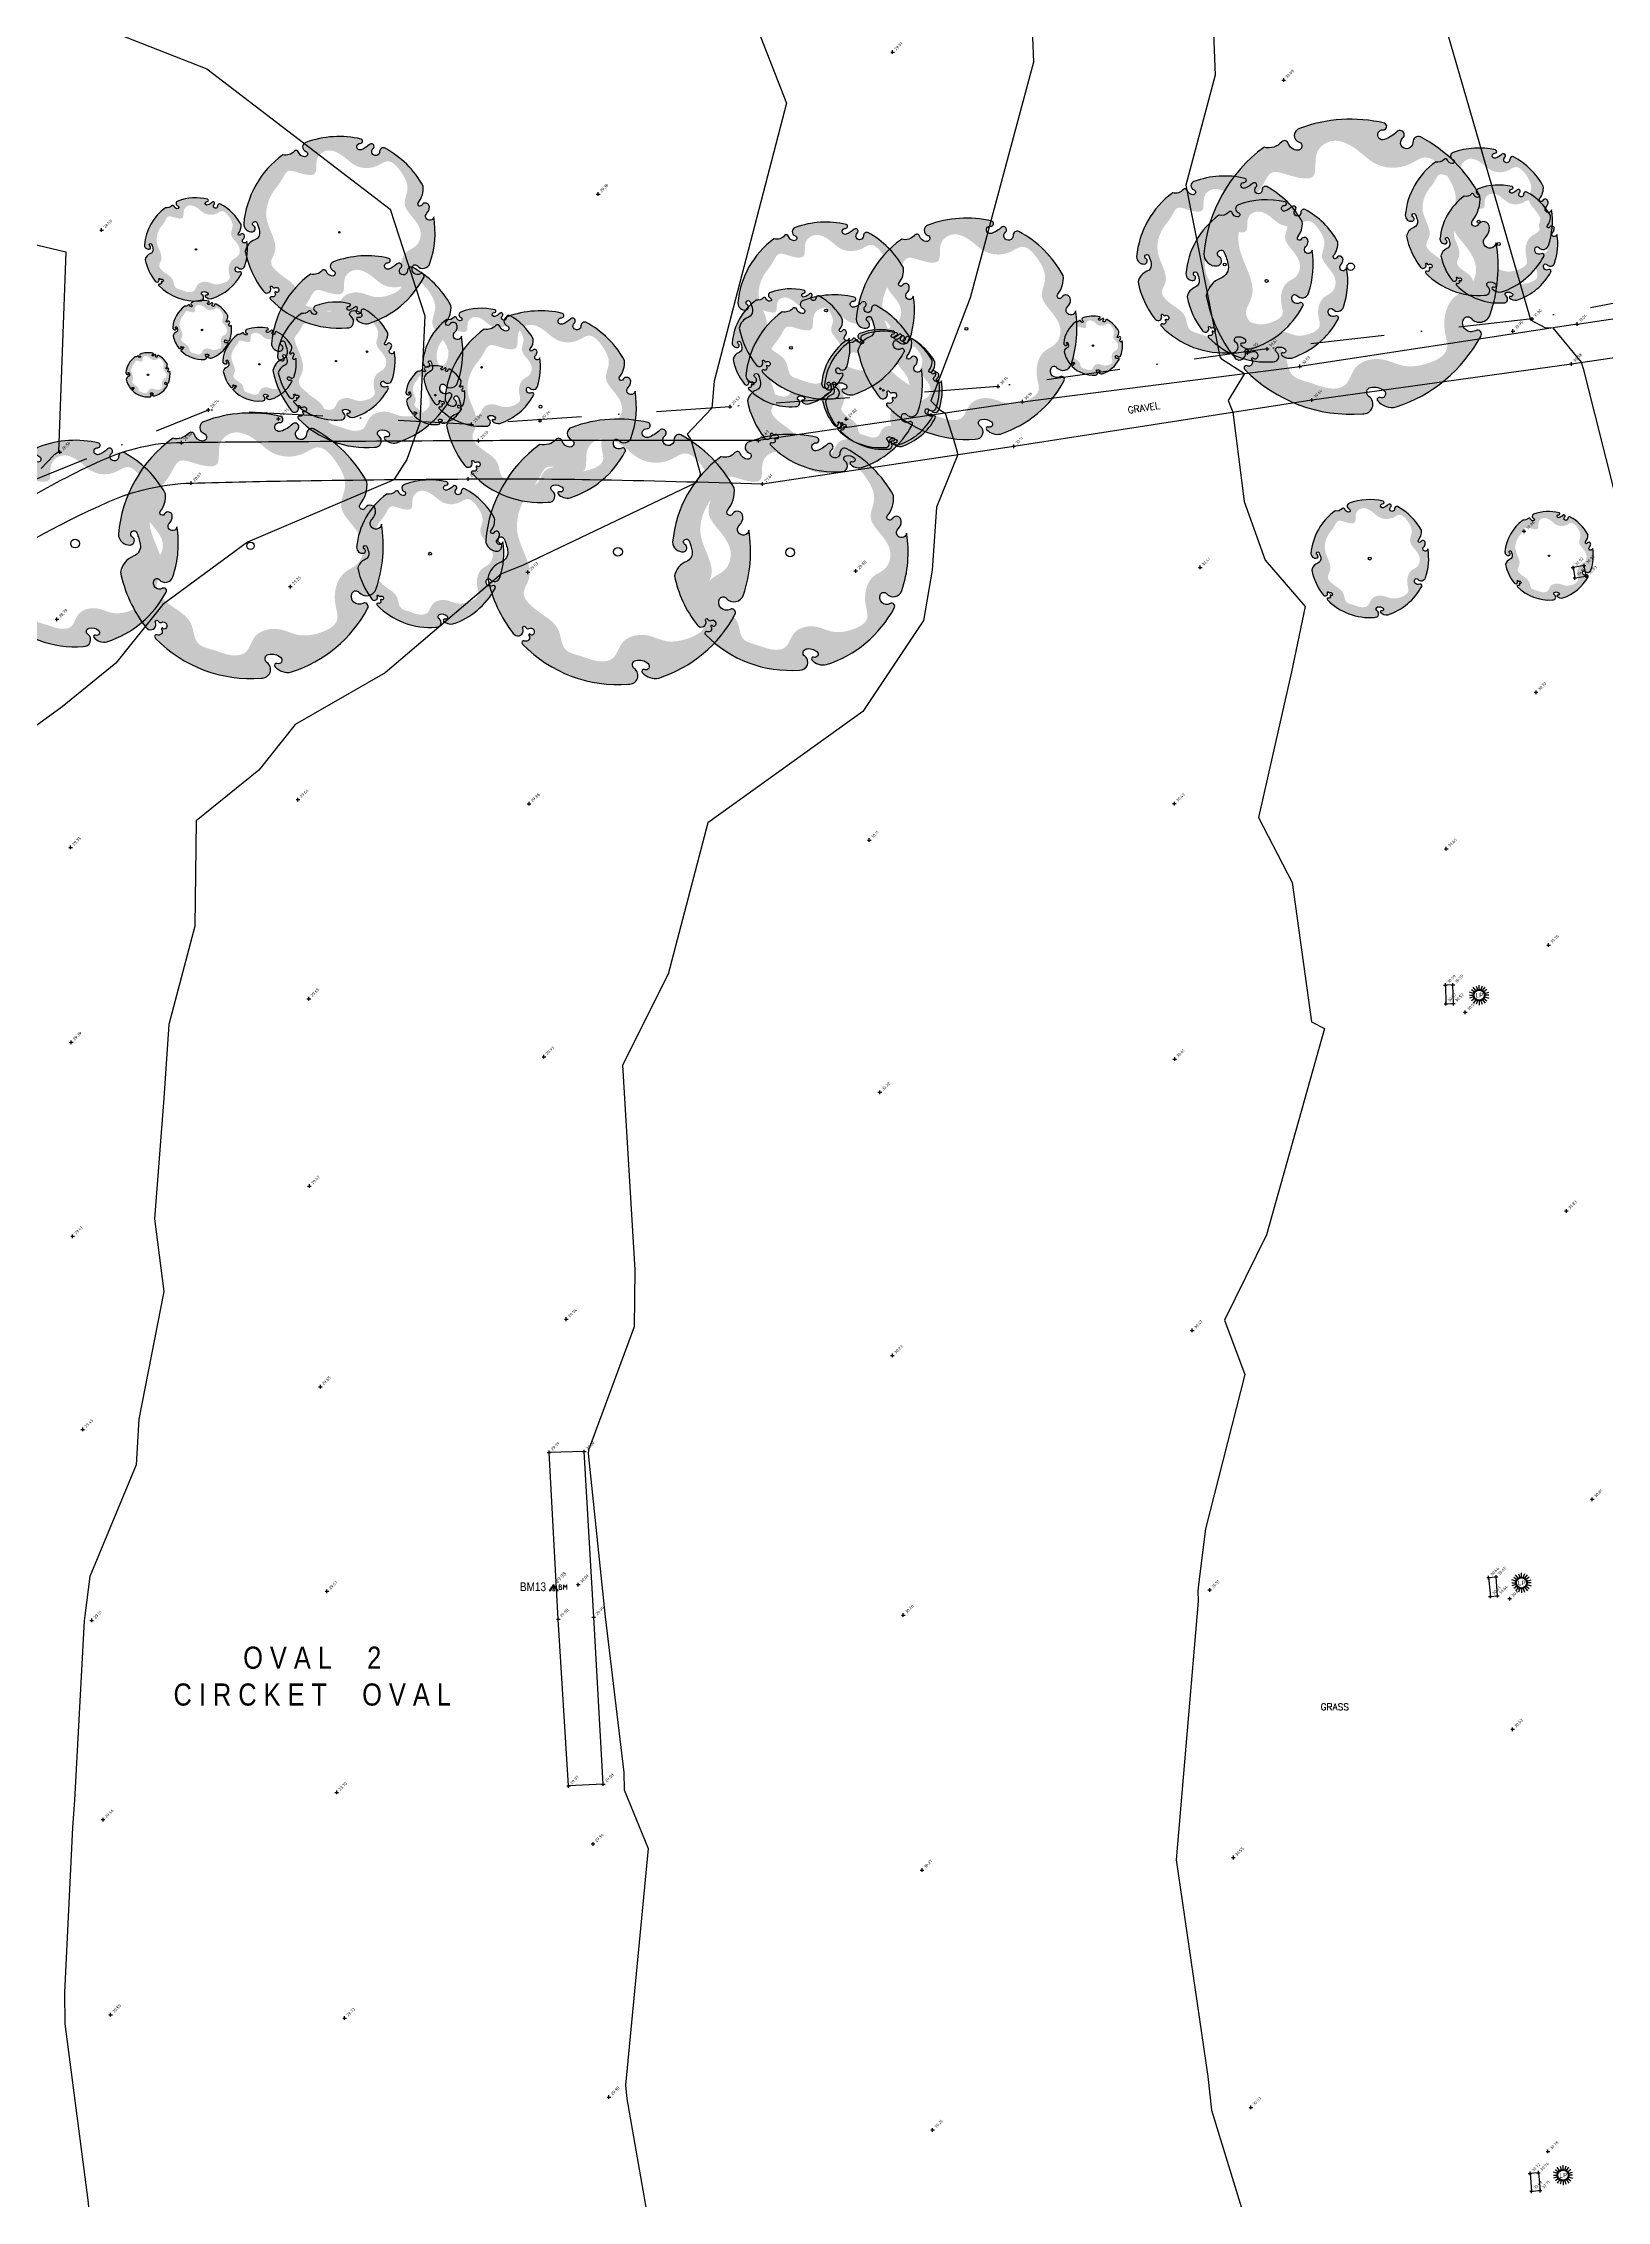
# Model space of a CAD drawing. Header units: metres. Extents: x 246075 to 247503, y 7418632 to 7419642.
# Drawn here: x 246520.3 to 246626.3, y 7418902.2 to 7419048.5 of the extents above; entities that cross this region are included whole.
import ezdxf
from ezdxf.enums import TextEntityAlignment as Align

# ---------------------------------------------------------------- set-up
doc = ezdxf.new("R2010")
doc.units = ezdxf.units.M
doc.linetypes.add('DASHDOT', pattern=[10, 5, -2.5, 0, -2.5])
for name, color, linetype in [('-TEXT', 7, 'Continuous'), ('017_NAIL-L', 8, 'Continuous'), ('104_EXISTING_SURFACE-L', 35, 'Continuous'), ('104_EXISTING_SURFACE-S', 35, 'Continuous'), ('201_SINGLE_TREE-H', 63, 'Continuous'), ('201_SINGLE_TREE-S', 96, 'Continuous'), ('203_GROUP_TREES', 116, 'DASHDOT'), ('203_GROUP_TREES-L', 116, 'DASHDOT'), ('203_GROUP_TREES-S', 116, 'DASHDOT'), ('405_EDGE_FORMATION', 33, 'Continuous'), ('405_EDGE_FORMATION-L', 33, 'Continuous'), ('405_EDGE_FORMATION-S', 33, 'Continuous'), ('EX-BENCHMARK', 7, 'Continuous'), ('EX-BENCHMARK_(SLS)', 8, 'Continuous'), ('Surface_Contours_Major', 4, 'Continuous'), ('Surface_Contours_Minor', 253, 'Continuous')]:
    doc.layers.add(name, color=color, linetype=linetype)
for name, color, linetype, true_color in [('762_UNCLASSIFIED_PIT', 7, 'Continuous', 0xff64ac), ('762_UNCLASSIFIED_PIT-L', 7, 'Continuous', 0xff64ac), ('762_UNCLASSIFIED_PIT-S', 7, 'Continuous', 0xff64ac), ('EX-ELECT_PIT_(SLS)', 7, 'Continuous', 0xffa500), ('EX-LIGHT_(SLS)', 7, 'Continuous', 0xffa500)]:
    doc.layers.add(name, color=color, linetype=linetype, true_color=true_color)
doc.styles.add('BOLD', font='ARIALN.TTF')
doc.styles.add('ISO', font='iso.shx')
doc.styles.add('ISO2.5', font='isocp.shx', dxfattribs={"height": 2.5})
doc.styles.get("Standard").update_dxf_attribs({"font": 'SIMPLEX.shx'})

# ---------------------------------------------------------------- blocks, each defined once
blk = doc.blocks.new('LP')
at = {"layer": 'EX-LIGHT_(SLS)', "color": 0}
for p, q in [((-0.38, 0.12), (-0.65, 0.21)), ((-0.65, 0), (-0.4, 0)), ((-0.52, 0.38), (-0.32, 0.23)), ((-0.23, 0.32), (-0.4, 0.55)), ((-0.2, 0.62), (-0.12, 0.38)), ((0, 0.4), (0, 0.68)), ((0.2, 0.62), (0.12, 0.38)), ((0.23, 0.32), (0.4, 0.55)), ((0.52, 0.38), (0.32, 0.23)), ((0.38, 0.12), (0.65, 0.21)), ((-0.38, -0.12), (-0.65, -0.21)), ((-0.32, -0.23), (-0.52, -0.38)), ((-0.23, -0.32), (-0.4, -0.55)), ((-0.12, -0.38), (-0.2, -0.62)), ((0, -0.4), (0, -0.68)), ((0.12, -0.38), (0.2, -0.62)), ((0.23, -0.32), (0.4, -0.55)), ((0.32, -0.23), (0.52, -0.38)), ((0.38, -0.12), (0.65, -0.21)), ((0.65, 0), (0.4, 0))]:
    blk.add_line(p, q, dxfattribs=at)
for radius in [0.396, 0.349]:
    blk.add_circle((0, 0), radius, dxfattribs=at)
at = {"layer": 'EX-LIGHT_(SLS)', "color": 0, "style": 'ISO'}
blk.add_text('LP', height=0.315, dxfattribs=at).set_placement((0.02, 0), align=Align.MIDDLE_CENTER)
blk = doc.blocks.new('BM')
at = {"color": 0, "linetype": 'Continuous', "lineweight": 13}
for p, q in [((0, 0), (-0.31, -0.44)), ((-0.19, -0.44), (0, 0)), ((0, 0), (-0.06, -0.44)), ((0, 0), (0.19, -0.44)), ((0.31, -0.44), (0, 0)), ((0, 0), (0.06, -0.44)), ((-0.31, -0.44), (-0.19, -0.44)), ((-0.06, -0.44), (0.06, -0.44)), ((0.19, -0.44), (0.31, -0.44)), ((0.47, -0.02), (0.38, -0.02)), ((0.38, -0.02), (0.38, -0.34)), ((0.47, -0.16), (0.38, -0.16)), ((0.38, -0.16), (0.39, -0.16)), ((0.38, -0.34), (0.47, -0.34)), ((0.38, -0.34), (0.39, -0.34)), ((0.52, -0.04), (0.47, -0.02)), ((0.47, -0.16), (0.52, -0.14)), ((0.52, -0.17), (0.47, -0.16)), ((0.47, -0.34), (0.52, -0.33)), ((0.54, -0.09), (0.52, -0.04)), ((0.52, -0.14), (0.54, -0.09)), ((0.55, -0.21), (0.52, -0.17)), ((0.52, -0.33), (0.55, -0.29)), ((0.56, -0.25), (0.55, -0.21)), ((0.55, -0.29), (0.56, -0.25)), ((0.67, -0.34), (0.67, -0.02)), ((0.67, -0.02), (0.78, -0.19)), ((0.78, -0.19), (0.89, -0.02)), ((0.89, -0.02), (0.89, -0.34))]:
    blk.add_line(p, q, dxfattribs=at)
blk = doc.blocks.new('201T')
at = {"layer": '201_SINGLE_TREE-S'}
blk.add_circle((0, 0), 0.5, dxfattribs=at)
blk = doc.blocks.new('201C')
at = {"layer": '201_SINGLE_TREE-H', "transparency": 33554534}
h = blk.add_hatch(color=256, dxfattribs=at)
h.paths.add_polyline_path([(-0.3717, -0.3344, 0.222926), (0.0196, -0.4996, 0.770799), (0.0439, -0.4417, -0.650302), (0.0511, -0.4116, -0.234737), (0.0964, -0.4247, -0.847312), (0.0816, -0.4475, 0.78443), (0.0732, -0.4583, 0.276934), (0.1352, -0.4813, 0.193599), (0.4309, -0.2536, 0.800435), (0.4144, -0.2337, -0.75216), (0.3757, -0.1925, -0.528914), (0.4006, -0.1909, 0.594112), (0.4663, -0.1804, 0.123805), (0.4962, 0.0616, -1.41759), (0.4607, 0.0811, 0.206906), (0.4758, 0.1133, 0.759729), (0.4374, 0.1252, -1.073307), (0.4187, 0.1392, 0.194379), (0.4474, 0.2231, 0.144612), (0.2544, 0.4304, 0.53339), (0.2277, 0.4128, -1.592592), (0.1939, 0.4293, 1.030038), (0.1758, 0.4513, -0.10361), (0.1314, 0.4262, -1.238487), (0.1282, 0.4593, 0.884725), (0.1336, 0.4818, 0.147549), (-0.1551, 0.4753, 0.71725), (-0.1579, 0.4291, -0.864032), (-0.1646, 0.4015, -0.310704), (-0.1946, 0.4266, 0.58143), (-0.2167, 0.4321, -0.281558), (-0.2766, 0.4162), (-0.2775, 0.4159, 0.217121), (-0.4959, 0.0634), (-0.4959, 0.0634, 0.440011), (-0.4522, 0.021, 0.723973), (-0.4442, 0.0516, -1.384648), (-0.4262, 0.0659, -0.051107), (-0.4149, 0.0223, -0.361502), (-0.441, -0.0208, 0.256822), (-0.4937, -0.0791, 0.116166), (-0.4065, -0.2911, 0.67803), (-0.3682, -0.2843, 0.170035), (-0.3696, -0.274, -1.054701), (-0.3596, -0.2696, 0.431903), (-0.3468, -0.2749, -0.910728), (-0.3329, -0.2993, -0.42046), (-0.3418, -0.2976, 1.007885), (-0.3479, -0.3018, -0.766634), (-0.3646, -0.3216, 0.938602), (-0.3717, -0.3344)])
edge = h.paths.add_edge_path(flags=16)
edge.add_spline(control_points=[(-0.3177, 0.2468), (-0.303, 0.2628), (-0.2856, 0.2893), (-0.256, 0.3411), (-0.1928, 0.3155), (-0.0921, 0.286), (-0.1162, 0.3941), (-0.0359, 0.4462), (0.0392, 0.3985), (0.1028, 0.3299), (0.1957, 0.3214), (0.2784, 0.3804), (0.3442, 0.2961), (0.3785, 0.2147), (0.3303, 0.1307), (0.3915, 0.0592), (0.4378, -0.0139), (0.4055, -0.0919), (0.3459, -0.1091), (0.3102, -0.1666), (0.3057, -0.2282), (0.3286, -0.3091), (0.2408, -0.3447), (0.1647, -0.3496), (0.103, -0.3142), (0.0463, -0.3153), (0.0047, -0.3356), (-0.0139, -0.3682), (-0.0327, -0.4069), (-0.0927, -0.4151), (-0.1463, -0.3868), (-0.23, -0.3665), (-0.2245, -0.2773), (-0.2864, -0.2294), (-0.3344, -0.1941), (-0.3737, -0.1409), (-0.3276, -0.0866), (-0.344, -0.0009), (-0.3866, 0.0828), (-0.3665, 0.1796), (-0.3359, 0.2271), (-0.3177, 0.2468)], knot_values=[0, 0, 0, 0, 0.064972, 0.101243, 0.15652, 0.245586, 0.324463, 0.387907, 0.486094, 0.554514, 0.671826, 0.728629, 0.823661, 0.919885, 0.989953, 1.075257, 1.171704, 1.23593, 1.293575, 1.346478, 1.426142, 1.479146, 1.570817, 1.644481, 1.712561, 1.774901, 1.807, 1.846291, 1.885582, 1.928182, 2.007036, 2.074591, 2.151638, 2.226455, 2.293426, 2.340744, 2.397548, 2.47317, 2.587294, 2.673595, 2.754259, 2.754259, 2.754259, 2.754259], degree=3, periodic=0)
at = {"layer": '201_SINGLE_TREE-S'}
blk.add_lwpolyline([(-0.3717, -0.3344, 0.222926), (0.0196, -0.4996, 0.770799), (0.0439, -0.4417, -0.650302), (0.0511, -0.4116, -0.234737), (0.0964, -0.4247, -0.847312), (0.0816, -0.4475, 0.78443), (0.0732, -0.4583, 0.276934), (0.1352, -0.4813, 0.193599), (0.4309, -0.2536, 0.800435), (0.4144, -0.2337, -0.75216), (0.3757, -0.1925, -0.528914), (0.4006, -0.1909, 0.594112), (0.4663, -0.1804, 0.123805), (0.4962, 0.0616, -1.41759), (0.4607, 0.0811, 0.206906), (0.4758, 0.1133, 0.759729), (0.4374, 0.1252, -1.073307), (0.4187, 0.1392, 0.194379), (0.4474, 0.2231, 0.144612), (0.2544, 0.4304, 0.53339), (0.2277, 0.4128, -1.592592), (0.1939, 0.4293, 1.030038), (0.1758, 0.4513, -0.10361), (0.1314, 0.4262, -1.238487), (0.1282, 0.4593, 0.884725), (0.1336, 0.4818, 0.147549), (-0.1551, 0.4753, 0.71725), (-0.1579, 0.4291, -0.864032), (-0.1646, 0.4015, -0.310704), (-0.1946, 0.4266, 0.58143), (-0.2167, 0.4321, -0.281558), (-0.2766, 0.4162), (-0.2775, 0.4159, 0.217121), (-0.4959, 0.0634), (-0.4959, 0.0634, 0.440011), (-0.4522, 0.021, 0.723973), (-0.4442, 0.0516, -1.384648), (-0.4262, 0.0659, -0.051107), (-0.4149, 0.0223, -0.361502), (-0.441, -0.0208, 0.256822), (-0.4937, -0.0791, 0.116166), (-0.4065, -0.2911, 0.67803), (-0.3682, -0.2843, 0.170035), (-0.3696, -0.274, -1.054701), (-0.3596, -0.2696, 0.431903), (-0.3468, -0.2749, -0.910728), (-0.3329, -0.2993, -0.42046), (-0.3418, -0.2976, 1.007885), (-0.3479, -0.3018, -0.766634), (-0.3646, -0.3216, 0.938602), (-0.3717, -0.3344)], format="xyb", dxfattribs=at)
blk = doc.blocks.new('CROSS')
at = {"color": 0, "linetype": 'Continuous'}
for p, q in [((-0.5, 0), (0.5, 0)), ((0, -0.5), (0, 0.5))]:
    blk.add_line(p, q, dxfattribs=at)
blk = doc.blocks.new('G')
at = {"layer": '-TEXT'}
blk.add_text('GRASS', height=0.45, dxfattribs=at).set_placement((0.02, -0.24), align=Align.CENTER)
blk = doc.blocks.new('GR')
at = {"layer": '-TEXT'}
blk.add_text('GRAVEL', height=0.45, dxfattribs=at).set_placement((0.04, -0.22), align=Align.CENTER)

msp = doc.modelspace()

# ---------------------------------------------------------------- linework, layer by layer
at = {"layer": '203_GROUP_TREES'}
for p, q in [((246640.02, 7419033.46), (246621.24, 7419029.85)), ((246621.24, 7419029.85), (246603.28, 7419027.82)), ((246603.28, 7419027.82), (246585.03, 7419025.27)), ((246585.03, 7419025.27), (246566.85, 7419023.9)), ((246566.85, 7419023.9), (246549.33, 7419022.7)), ((246509.22, 7419014.76), (246531.48, 7419023.68)), ((246549.33, 7419022.7), (246531.48, 7419023.68))]:
    msp.add_line(p, q, dxfattribs=at)
at = {"layer": '405_EDGE_FORMATION'}
for p, q in [((246624.29, 7419029.5), (246642.59, 7419032.26)), ((246623.91, 7419026.8), (246643.22, 7419029.71)), ((246624.29, 7419029.5), (246605.5, 7419026.63)), ((246606.31, 7419024.36), (246623.91, 7419026.8)), ((246586.69, 7419024.23), (246605.5, 7419026.63)), ((246586.69, 7419024.23), (246568.78, 7419021.6)), ((246586.09, 7419021.22), (246606.31, 7419024.36)), ((246569.05, 7419018.66), (246586.09, 7419021.22)), ((246556.96, 7418953.05), (246554.58, 7418953)), ((246555.2, 7418941.69), (246554.58, 7418953)), ((246557.61, 7418941.83), (246556.96, 7418953.05)), ((246558.25, 7418930.51), (246557.61, 7418941.83)), ((246555.9, 7418930.38), (246555.2, 7418941.69)), ((246558.25, 7418930.51), (246555.9, 7418930.38))]:
    msp.add_line(p, q, dxfattribs=at)
for points in [[(246568.78, 7419021.6, 0.000758), (246557.59, 7419021.61, 0.001087), (246549.79, 7419021.59, 0.000474), (246537.53, 7419021.52, 0.000739), (246529.66, 7419021.46, 0.105719), (246524.19, 7419020.23, 0.049147), (246513.86, 7419014.19)], [(246514.56, 7419011.75, -0.047952), (246524.68, 7419017.44, -0.097194), (246530.31, 7419018.72, -0.003355), (246537.73, 7419018.88, -0.002187), (246549.1, 7419019, -0.005951), (246557.35, 7419018.96, -0.004191), (246569.05, 7419018.66)]]:
    msp.add_lwpolyline(points, format="xyb", dxfattribs=at)
at = {"layer": '762_UNCLASSIFIED_PIT'}
for p, q in [((246615.87, 7418984.69), (246615.36, 7418984.68)), ((246615.36, 7418984.68), (246615.4, 7418983.42)), ((246615.91, 7418983.43), (246615.87, 7418984.69)), ((246615.4, 7418983.42), (246615.91, 7418983.43)), ((246618.29, 7418944.51), (246618.8, 7418944.55)), ((246618.29, 7418944.51), (246618.41, 7418943.23)), ((246618.89, 7418943.28), (246618.8, 7418944.55)), ((246618.41, 7418943.23), (246618.89, 7418943.28)), ((246621.67, 7418904.16), (246621.1, 7418904.11)), ((246621.1, 7418904.11), (246621.21, 7418902.9)), ((246621.67, 7418904.16), (246621.78, 7418902.95)), ((246621.21, 7418902.9), (246621.78, 7418902.95))]:
    msp.add_line(p, q, dxfattribs=at)
at = {"layer": 'EX-ELECT_PIT_(SLS)'}
for p, q in [((246624.77, 7419013.13), (246624.02, 7419012.99)), ((246624.02, 7419012.99), (246624.15, 7419012.29)), ((246624.15, 7419012.29), (246624.91, 7419012.41)), ((246624.91, 7419012.41), (246624.77, 7419013.13))]:
    msp.add_line(p, q, dxfattribs=at)
at = {"layer": 'Surface_Contours_Major'}
for points, elevation in [([(246632.23, 7419098.98), (246620.62, 7419085.74), (246616.91, 7419070.58), (246616.5, 7419066.38), (246614.86, 7419051.46), (246621.06, 7419030.03), (246621.14, 7419029.79), (246622.11, 7419029.26), (246622.65, 7419029.25), (246624.02, 7419027.58), (246624.58, 7419026.91), (246624.71, 7419026.49), (246627.77, 7419014.29)], 31), ([(246586.95, 7419058.98), (246587.42, 7419047.26), (246583.14, 7419031.27), (246580.48, 7419024.3), (246581.08, 7419023.68), (246581.44, 7419023.46), (246582.12, 7419021.31), (246582.3, 7419020.65), (246580.86, 7419017.08), (246580.56, 7419012.81), (246579.98, 7419009.4), (246575.86, 7419003.24), (246565.34, 7418995.68), (246562.65, 7418985.43), (246559.57, 7418979.26), (246560.39, 7418965.38), (246560.35, 7418961.52), (246557.25, 7418953.14), (246557.23, 7418952.92), (246558.39, 7418941.84), (246559.66, 7418931.3), (246559.68, 7418930.12), (246561.3, 7418926.15), (246559.76, 7418910.1), (246559.86, 7418909.17), (246562.48, 7418894.2)], 30), ([(246514.62, 7419053.38), (246531.38, 7419046.81), (246543.81, 7419037.29), (246546.15, 7419030.05), (246545.82, 7419022.81), (246544.93, 7419020.33), (246544.05, 7419018.93), (246534.14, 7419014.72), (246528.38, 7419010.49), (246525.2, 7419006.5), (246521.56, 7419003.56), (246515.88, 7418999.43)], 29)]:
    msp.add_lwpolyline(points, dxfattribs=dict(at, elevation=elevation))
at = {"layer": 'Surface_Contours_Minor'}
for points, elevation in [([(246599.23, 7419059.52), (246599.76, 7419046.38), (246597.76, 7419038.93), (246600.06, 7419027.29), (246600.17, 7419027.15), (246601.74, 7419026.15), (246600.64, 7419024.33), (246600.95, 7419023.53), (246601.71, 7419017.47), (246603.13, 7419013.49), (246605.85, 7419010.36), (246604.92, 7419005.93), (246602.68, 7418996.05), (246604.98, 7418991.64), (246606.29, 7418982.2), (246607.17, 7418981.74), (246603.23, 7418967.76), (246600.38, 7418961.96), (246601.77, 7418958.28), (246599.1, 7418947.82), (246598.65, 7418944.21), (246598.58, 7418943.61), (246598.59, 7418942.91), (246597.11, 7418925.37), (246599.26, 7418910.69), (246599.51, 7418908.4), (246603.03, 7418896.91)], 30.5), ([(246567.6, 7419052.36), (246570.69, 7419044.48), (246565.78, 7419025.62), (246565.62, 7419023.81), (246563.95, 7419022.04), (246564.21, 7419021.6), (246564.84, 7419019.3), (246564.54, 7419018.74), (246552.83, 7419013.16), (246551.36, 7419012.57), (246543.47, 7419005.86), (246537.37, 7419002.35), (246534.9, 7418999.25), (246530.66, 7418995.81), (246530.57, 7418988.67), (246528.79, 7418982.02), (246528.46, 7418977.01), (246527.83, 7418968.83), (246528.45, 7418963.9), (246526.76, 7418955.24), (246526.59, 7418952.15), (246523.43, 7418944.59), (246523.11, 7418941.93), (246523.05, 7418941.57), (246522.41, 7418929.42), (246522.26, 7418927.57), (246521.72, 7418916.37), (246521.75, 7418914.26), (246523.31, 7418902.3), (246523.49, 7418900.55)], 29.5), ([(246501.87, 7419039.15), (246521.82, 7419034.39), (246521.31, 7419020.83), (246521.26, 7419020.8), (246520.99, 7419020.61), (246520.13, 7419019.7)], 28.5)]:
    msp.add_lwpolyline(points, dxfattribs=dict(at, elevation=elevation))

# ---------------------------------------------------------------- block references
at = {"layer": '-TEXT', "rotation": 8.835281686111715}
msp.add_blockref('GR', (246594.87, 7419023.81), dxfattribs=at)
at = {"layer": '-TEXT'}
msp.add_blockref('G', (246607.84, 7418935.76), dxfattribs=at)
at = {"layer": '104_EXISTING_SURFACE-S', "xscale": 0.25, "yscale": 0.25, "zscale": 0.25}
for p in [(246577.87, 7419047.94), (246604.4, 7419046.05), (246557.91, 7419038.32), (246524.24, 7419035.87), (246619.94, 7419029.03), (246601.95, 7419027.54), (246536.23, 7419023.08), (246553.97, 7419022.95), (246574.73, 7419023.06), (246521.41, 7419020.82), (246620.7, 7419015.45), (246553.14, 7419012.67), (246575.38, 7419012.76), (246598.74, 7419013), (246537.04, 7419011.7), (246521.21, 7419009.49), (246621.51, 7419004.54), (246537.55, 7418997.26), (246553.23, 7418996.98), (246596.99, 7418996.99), (246576.29, 7418994.51), (246522.13, 7418994.02), (246622.36, 7418987.4), (246538.29, 7418983.76), (246522.18, 7418980.81), (246554.23, 7418979.82), (246597.01, 7418979.67), (246577.01, 7418977.42), (246538.33, 7418971.05), (246623.57, 7418969.37), (246522.27, 7418967.65), (246555.75, 7418962.03), (246598.19, 7418961.27), (246577.86, 7418959.57), (246539.07, 7418957.45), (246522.96, 7418954.56), (246625.32, 7418949.82), (246539.52, 7418943.58), (246556.56, 7418944.03), (246599.38, 7418943.67), (246578.6, 7418941.97), (246523.57, 7418941.6), (246540.18, 7418929.94), (246524.34, 7418928.1), (246557.56, 7418926.45), (246579.87, 7418924.68), (246600.99, 7418925.53), (246524.85, 7418914.87), (246540.71, 7418914.64), (246558.64, 7418909.29), (246602.17, 7418908.59), (246580.59, 7418907.06)]:
    msp.add_blockref('CROSS', p, dxfattribs=at)
at = {"layer": '201_SINGLE_TREE-S', "rotation": 2.3}
for name, p, xscale, yscale, zscale in [('201C', (246608.94, 7419033.39), 20, 20, 20), ('201C', (246540.35, 7419035.72), 13, 13, 13), ('201C', (246617.62, 7419036.44), 10, 10, 10), ('201C', (246600.4, 7419033.54), 12, 12, 12), ('201C', (246618.98, 7419034.93), 8, 8, 8), ('201C', (246530.63, 7419034.56), 7, 7, 7), ('201C', (246582.88, 7419029.18), 15, 15, 15), ('201C', (246603.24, 7419032.43), 11, 11, 11), ('201T', (246540.35, 7419035.72), 0.1, 0.1, 0.1), ('201C', (246573.36, 7419030.42), 12, 12, 12), ('201T', (246617.62, 7419036.44), 0.2, 0.2, 0.2), ('201T', (246530.63, 7419034.56), 0.1, 0.1, 0.1), ('201C', (246542.23, 7419027.63), 13, 13, 13), ('201T', (246618.98, 7419034.93), 0.2, 0.2, 0.2), ('201T', (246600.4, 7419033.54), 0.2, 0.2, 0.2), ('201T', (246603.24, 7419032.43), 0.2, 0.2, 0.2), ('201T', (246608.94, 7419033.39), 0.5, 0.5, 0.5), ('201C', (246531.05, 7419029.1), 4, 4, 4), ('201C', (246540.14, 7419026.99), 8, 8, 8), ('201C', (246570.98, 7419027.89), 8, 8, 8), ('201C', (246573.91, 7419025.48), 12, 12, 12), ('201C', (246550, 7419026.57), 8, 8, 8), ('201C', (246554, 7419023.9), 13, 13, 13), ('201T', (246573.36, 7419030.42), 0.2, 0.2, 0.2), ('201C', (246591.47, 7419028.04), 4, 4, 4), ('201T', (246531.05, 7419029.1), 0.1, 0.1, 0.1), ('201C', (246534.94, 7419026.78), 5, 5, 5), ('201C', (246577.05, 7419025.12), 8, 8, 8), ('201C', (246577.24, 7419025.01), 8, 8, 8), ('201T', (246582.88, 7419029.18), 0.2, 0.2, 0.2), ('201C', (246527.38, 7419026.06), 3, 3, 3), ('201T', (246534.94, 7419026.78), 0.1, 0.1, 0.1), ('201T', (246540.14, 7419026.99), 0.1, 0.1, 0.1), ('201T', (246542.23, 7419027.63), 0.1, 0.1, 0.1), ('201C', (246546.87, 7419024.68), 4, 4, 4), ('201T', (246570.98, 7419027.89), 0.2, 0.2, 0.2), ('201T', (246591.47, 7419028.04), 0.1, 0.1, 0.1), ('201T', (246527.38, 7419026.06), 0.1, 0.1, 0.1), ('201T', (246550, 7419026.57), 0.1, 0.1, 0.1), ('201T', (246573.91, 7419025.48), 0.2, 0.2, 0.2), ('201C', (246534.34, 7419014.47), 18, 18, 18), ('201T', (246546.87, 7419024.68), 0.1, 0.1, 0.1), ('201T', (246554, 7419023.9), 0.2, 0.2, 0.2), ('201T', (246577.05, 7419025.12), 0.1, 0.1, 0.1), ('201T', (246577.24, 7419025.01), 0.1, 0.1, 0.1), ('201C', (246559.25, 7419014.06), 18, 18, 18), ('201C', (246570.93, 7419014.02), 16, 16, 16), ('201C', (246522.44, 7419014.62), 14, 14, 14), ('201C', (246546.51, 7419013.93), 10, 10, 10), ('201C', (246610.23, 7419013.6), 8, 8, 8), ('201T', (246522.44, 7419014.62), 0.6, 0.6, 0.6), ('201T', (246534.34, 7419014.47), 0.5, 0.5, 0.5), ('201T', (246546.51, 7419013.93), 0.2, 0.2, 0.2), ('201T', (246559.25, 7419014.06), 0.6, 0.6, 0.6), ('201T', (246570.93, 7419014.02), 0.6, 0.6, 0.6), ('201T', (246610.23, 7419013.6), 0.2, 0.2, 0.2), ('201T', (246622.39, 7419013.79), 0.1, 0.1, 0.1)]:
    msp.add_blockref(name, p, dxfattribs=dict(at, xscale=xscale, yscale=yscale, zscale=zscale))
at = {"layer": '203_GROUP_TREES-S', "xscale": 0.25, "yscale": 0.25, "zscale": 0.25}
for p in [(246621.24, 7419029.85), (246603.28, 7419027.82), (246585.03, 7419025.27), (246531.48, 7419023.68), (246566.85, 7419023.9), (246549.33, 7419022.7)]:
    msp.add_blockref('CROSS', p, dxfattribs=at)
at = {"layer": '405_EDGE_FORMATION-S', "xscale": 0.25, "yscale": 0.25, "zscale": 0.25}
for p in [(246624.29, 7419029.5), (246605.5, 7419026.63), (246623.91, 7419026.8), (246586.69, 7419024.23), (246606.31, 7419024.36), (246529.66, 7419021.46), (246549.79, 7419021.59), (246568.78, 7419021.6), (246586.09, 7419021.22), (246530.31, 7419018.72), (246549.1, 7419019), (246569.05, 7419018.66), (246554.58, 7418953), (246556.96, 7418953.05), (246557.61, 7418941.83), (246555.2, 7418941.69), (246555.9, 7418930.38), (246558.25, 7418930.51)]:
    msp.add_blockref('CROSS', p, dxfattribs=at)
at = {"layer": '762_UNCLASSIFIED_PIT-S', "xscale": 0.25, "yscale": 0.25, "zscale": 0.25}
for p in [(246615.42, 7418993.93), (246615.36, 7418984.68), (246615.87, 7418984.69), (246615.4, 7418983.42), (246615.91, 7418983.43), (246616.71, 7418982.84), (246618.29, 7418944.51), (246618.41, 7418943.23), (246618.8, 7418944.55), (246618.89, 7418943.28), (246619.73, 7418943.09), (246619.92, 7418934.23), (246622.32, 7418905.6), (246621.1, 7418904.11), (246621.67, 7418904.16), (246621.21, 7418902.9), (246621.78, 7418902.95)]:
    msp.add_blockref('CROSS', p, dxfattribs=at)
at = {"layer": 'EX-BENCHMARK_(SLS)'}
msp.add_blockref('BM', (246554.89, 7418944.04), dxfattribs=at)
at = {"layer": 'EX-ELECT_PIT_(SLS)', "xscale": 6, "yscale": 6, "zscale": 6, "rotation": 2.3}
msp.add_blockref('201C', (246622.39, 7419013.79), dxfattribs=at)
at = {"layer": 'EX-ELECT_PIT_(SLS)', "xscale": 0.25, "yscale": 0.25, "zscale": 0.25}
for p in [(246624.02, 7419012.99), (246624.15, 7419012.29), (246624.77, 7419013.13), (246624.91, 7419012.41)]:
    msp.add_blockref('CROSS', p, dxfattribs=at)
at = {"layer": 'EX-LIGHT_(SLS)'}
for p in [(246617.65, 7418984), (246620.52, 7418944.15), (246623.34, 7418903.99)]:
    msp.add_blockref('LP', p, dxfattribs=at)

# ---------------------------------------------------------------- texts
at = {"layer": '-TEXT', "style": 'BOLD'}
for s, p in [('O V A L     2', (246538.52, 7418938.33)), ('C I R C K E T     O V A L', (246538.52, 7418935.83))]:
    msp.add_text(s, height=1.5, dxfattribs=at).set_placement(p, align=Align.CENTER)
at = {"layer": '017_NAIL-L', "style": 'ISO2.5'}
msp.add_text('29.98', height=0.25, rotation=45, dxfattribs=at).set_placement((246555.06, 7418944.21), align=Align.MIDDLE_LEFT)
at = {"layer": '104_EXISTING_SURFACE-L', "style": 'ISO2.5'}
for s, p in [('29.61', (246578.04, 7419048.11)), ('30.69', (246604.56, 7419046.22)), ('29.30', (246558.07, 7419038.49)), ('28.59', (246524.41, 7419036.04)), ('30.96', (246620.1, 7419029.2)), ('30.55', (246602.12, 7419027.71)), ('28.75', (246536.4, 7419023.25)), ('29.24', (246554.14, 7419023.11)), ('29.82', (246574.9, 7419023.23)), ('28.50', (246521.58, 7419020.99)), ('30.86', (246620.87, 7419015.62)), ('30.41', (246598.9, 7419013.16)), ('29.25', (246537.21, 7419011.87)), ('29.53', (246553.31, 7419012.84)), ('29.88', (246575.55, 7419012.92)), ('28.79', (246521.38, 7419009.65)), ('30.70', (246621.68, 7419004.7)), ('29.64', (246537.72, 7418997.43)), ('29.88', (246553.4, 7418997.14)), ('30.43', (246597.15, 7418997.16)), ('29.33', (246522.29, 7418994.19)), ('30.11', (246576.46, 7418994.68)), ('30.76', (246622.52, 7418987.57)), ('29.65', (246538.45, 7418983.93)), ('29.39', (246522.34, 7418980.98)), ('29.93', (246554.39, 7418979.99)), ('30.41', (246597.17, 7418979.84)), ('30.22', (246577.18, 7418977.58)), ('29.67', (246538.5, 7418971.22)), ('30.83', (246623.74, 7418969.54)), ('29.41', (246522.44, 7418967.82)), ('29.94', (246555.92, 7418962.2)), ('30.47', (246598.36, 7418961.43)), ('30.23', (246578.03, 7418959.74)), ('29.65', (246539.23, 7418957.61)), ('29.45', (246523.12, 7418954.72)), ('30.81', (246625.49, 7418949.99)), ('29.67', (246539.69, 7418943.75)), ('30.00', (246556.73, 7418944.2)), ('30.51', (246599.55, 7418943.84)), ('29.51', (246523.74, 7418941.77)), ('30.26', (246578.77, 7418942.14)), ('29.70', (246540.34, 7418930.11)), ('29.56', (246524.51, 7418928.26)), ('29.94', (246557.73, 7418926.62)), ('30.55', (246601.15, 7418925.69)), ('30.27', (246580.04, 7418924.85)), ('29.59', (246525.02, 7418915.04)), ('29.73', (246540.88, 7418914.81)), ('29.98', (246558.81, 7418909.46)), ('30.53', (246602.34, 7418908.76)), ('30.26', (246580.76, 7418907.23))]:
    msp.add_text(s, height=0.2, rotation=45, dxfattribs=at).set_placement(p, align=Align.MIDDLE_LEFT)
at = {"layer": '203_GROUP_TREES-L', "style": 'ISO2.5'}
for s, p in [('31.00', (246621.4, 7419030.02)), ('30.61', (246603.45, 7419027.99)), ('30.14', (246585.2, 7419025.44)), ('28.74', (246531.65, 7419023.85)), ('29.53', (246567.01, 7419024.07)), ('29.09', (246549.49, 7419022.87))]:
    msp.add_text(s, height=0.2, rotation=45, dxfattribs=at).set_placement(p, align=Align.MIDDLE_LEFT)
at = {"layer": '405_EDGE_FORMATION-L', "style": 'ISO2.5'}
for s, p in [('31.04', (246624.45, 7419029.67)), ('30.59', (246605.67, 7419026.8)), ('30.98', (246624.08, 7419026.97)), ('30.16', (246586.85, 7419024.4)), ('30.64', (246606.47, 7419024.53)), ('28.56', (246529.83, 7419021.62)), ('29.10', (246549.96, 7419021.76)), ('29.63', (246568.95, 7419021.77)), ('30.11', (246586.26, 7419021.39)), ('29.12', (246549.27, 7419019.17)), ('28.67', (246530.48, 7419018.88)), ('29.61', (246569.22, 7419018.83)), ('29.99', (246554.75, 7418953.17)), ('30.00', (246557.13, 7418953.22)), ('29.98', (246555.36, 7418941.86)), ('29.99', (246557.78, 7418942)), ('29.97', (246556.06, 7418930.54)), ('29.98', (246558.42, 7418930.68))]:
    msp.add_text(s, height=0.2, rotation=45, dxfattribs=at).set_placement(p, align=Align.MIDDLE_LEFT)
at = {"layer": '762_UNCLASSIFIED_PIT-L', "style": 'ISO2.5'}
for s, p in [('30.65', (246615.59, 7418994.09)), ('30.59', (246615.53, 7418984.85)), ('30.55', (246616.04, 7418984.86)), ('30.57', (246615.57, 7418983.59)), ('30.57', (246616.07, 7418983.59)), ('30.57', (246616.88, 7418983.01)), ('30.64', (246618.46, 7418944.68)), ('30.65', (246618.96, 7418944.71)), ('30.63', (246618.58, 7418943.4)), ('30.64', (246619.05, 7418943.44)), ('30.63', (246619.89, 7418943.25)), ('30.63', (246620.08, 7418934.4)), ('30.78', (246622.49, 7418905.77)), ('30.72', (246621.27, 7418904.27)), ('30.74', (246621.84, 7418904.33)), ('30.69', (246621.38, 7418903.07)), ('30.71', (246621.95, 7418903.12))]:
    msp.add_text(s, height=0.2, rotation=45, dxfattribs=at).set_placement(p, align=Align.MIDDLE_LEFT)
at = {"layer": 'EX-BENCHMARK', "color": 2, "style": 'BOLD'}
msp.add_text('BM13', height=0.595, dxfattribs=at).set_placement((246553.49, 7418943.89), align=Align.MIDDLE)
at = {"layer": 'EX-ELECT_PIT_(SLS)', "style": 'ISO2.5'}
for s, p in [('30.92', (246624.19, 7419013.16)), ('30.93', (246624.94, 7419013.3)), ('30.90', (246624.32, 7419012.46)), ('30.93', (246625.08, 7419012.58))]:
    msp.add_text(s, height=0.2, rotation=45, dxfattribs=at).set_placement(p, align=Align.MIDDLE_LEFT)

doc.saveas('drawing.dxf')
